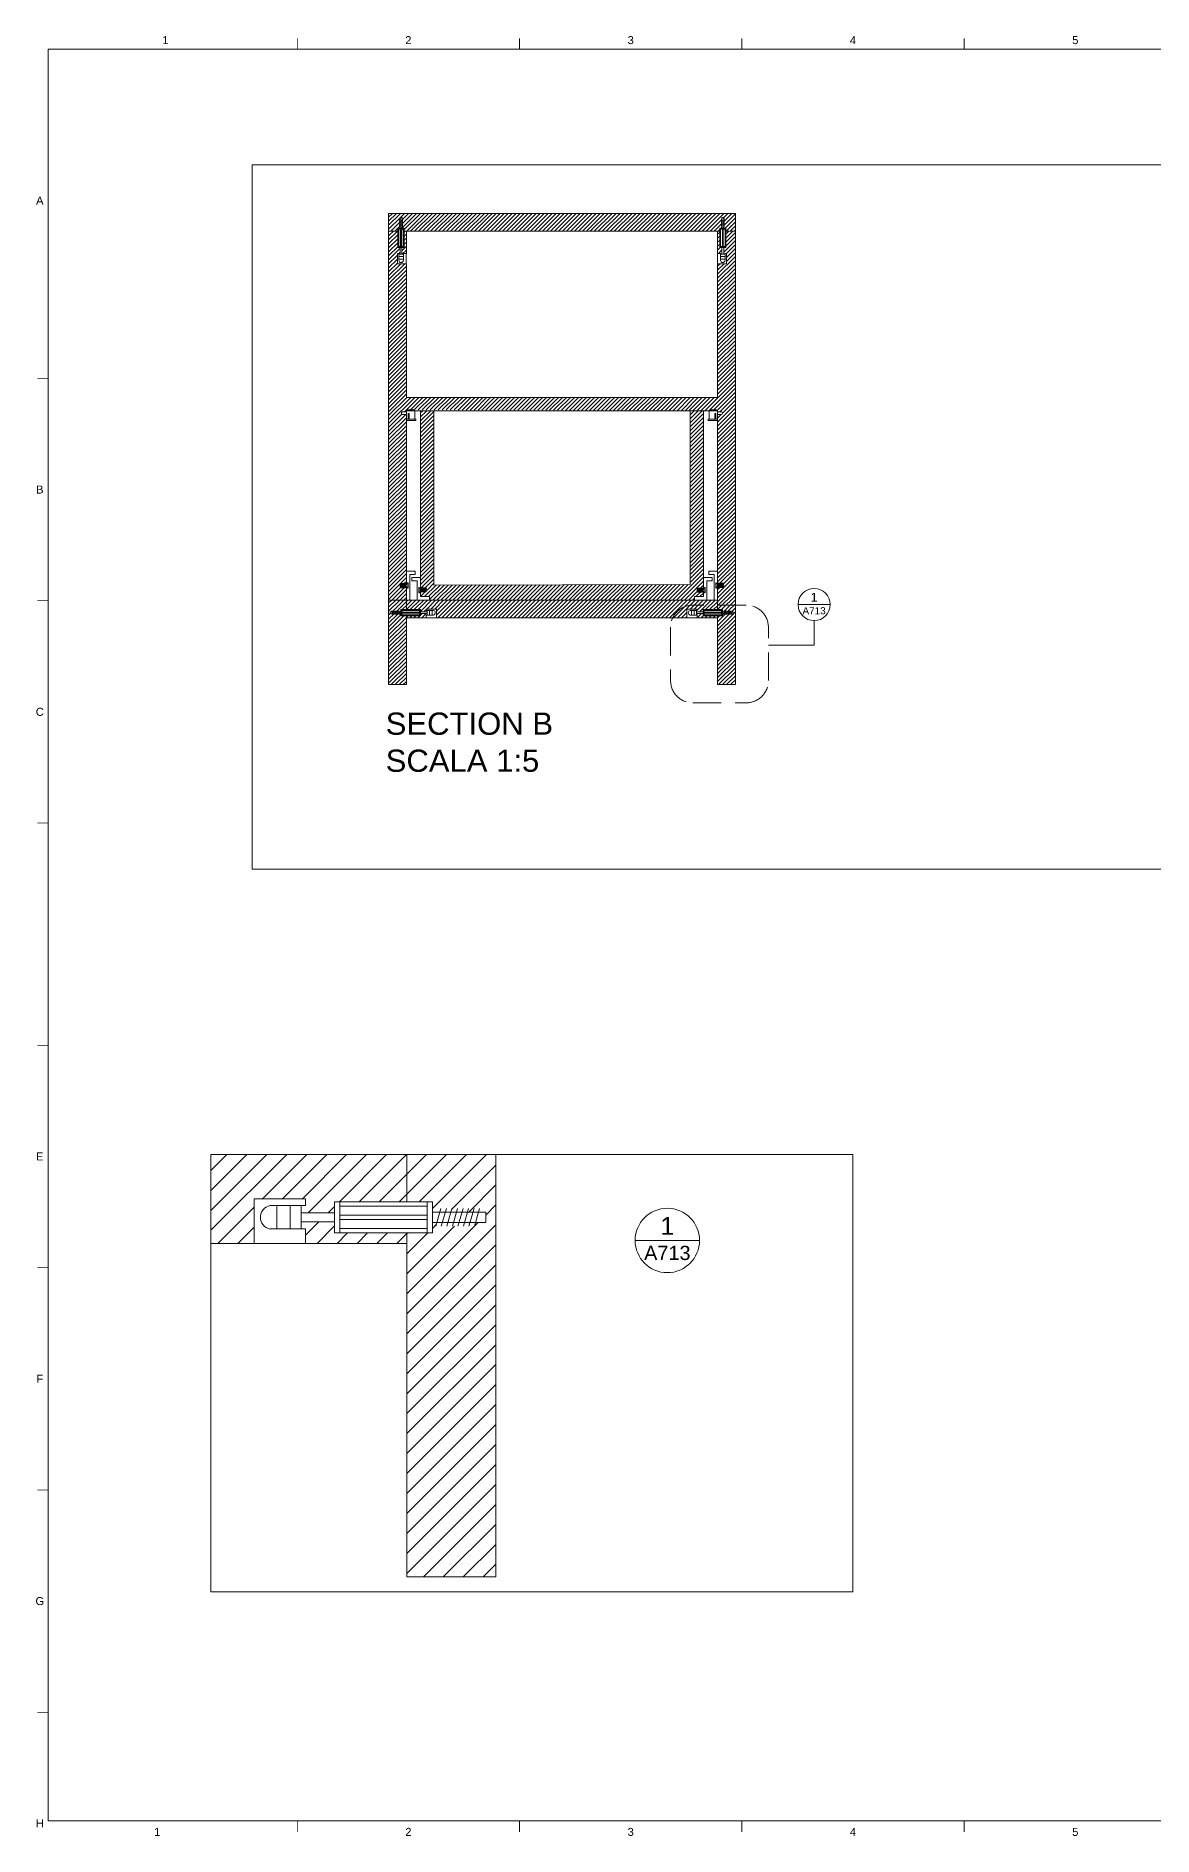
# Paper-space layout 'A713' of a CAD drawing. Header units: centimetres, sheet in millimetres. Extents: x 14 to 579, y 3 to 407.
# Drawn here: x 13.5 to 264.7, y 2.6 to 407.4 of the extents above; entities that cross this region are included whole.
import ezdxf
from ezdxf.enums import TextEntityAlignment as Align
from ezdxf.xclip import XClip

# ---------------------------------------------------------------- set-up
doc = ezdxf.new("R2010")
doc.units = ezdxf.units.CM
doc.header["$XCLIPFRAME"] = 2
doc.linetypes.add('DASHED', pattern=[19.05, 12.7, -6.35])
for name, color, linetype, lineweight in [('A-ANNO-SYMB', 3, 'Continuous', 18), ('A-ELEV-MBE', 8, 'Continuous', 9), ('A-SECT-MCUT1', 7, 'Continuous', 13), ('G-ANNO-TEXT', 3, 'Continuous', 18), ('G-ANNO-TTLB', 3, 'Continuous', 18)]:
    doc.layers.add(name, color=color, linetype=linetype, lineweight=lineweight)
doc.layers.add('G-ANNO-NPLT', color=2, linetype='Continuous', lineweight=18, plot=False)
doc.styles.add('ARIAL', font='arial.ttf')
doc.styles.get("Standard").update_dxf_attribs({"font": ''})
doc.styles.get('Standard').set_extended_font_data('@Microsoft YaHei')
pattern_1 = [(45, (-680.9334, 260.4394), (-0.4490128, 0.4490128), [])]
pattern_2 = [(45, (-498.7673, 259.123), (-0.4490128, 0.4490128), [])]
pattern_3 = [(45, (-1379.634, 465.17595), (-0.4490128, 0.4490128), [])]
pattern_4 = [(45, (3142.503, -1023.683), (-2.245064, 2.245064), [])]
pattern_5 = [(45, (4053.3336, -1030.2647), (-2.245064, 2.245064), [])]
pattern_6 = [(45, (-351, 0), (-2.245064, 2.245064), [])]

# ---------------------------------------------------------------- blocks, each defined once
blk = doc.blocks.new('12222222')
at = {"layer": 'A-SECT-MCUT1'}
for p, q in [((5573.06, 349.44), (5570.72, 349.44)), ((5569.89, 348.07), (5573.89, 346.91)), ((5569.89, 346.83), (5573.89, 345.67)), ((5569.89, 345.58), (5573.89, 344.42)), ((5569.89, 344.34), (5573.89, 343.18)), ((5569.89, 343.1), (5573.89, 341.94)), ((5569.89, 341.85), (5573.89, 340.69)), ((5569.89, 340.61), (5573.89, 339.45)), ((5575.39, 337.44), (5568.39, 337.44)), ((5568.39, 315.44), (5568.39, 337.44)), ((5575.39, 336.24), (5568.39, 336.24)), ((5569.39, 316.64), (5569.39, 336.24)), ((5569.89, 339.37), (5573.89, 338.2)), ((5571.39, 336.24), (5571.39, 316.64)), ((5572.39, 336.24), (5572.39, 316.64)), ((5574.39, 316.64), (5574.39, 336.24)), ((5575.39, 315.44), (5575.39, 337.44)), ((5575.39, 337.44), (5575.39, 336.24)), ((5575.39, 316.64), (5568.39, 316.64)), ((5575.39, 315.44), (5575.39, 316.64)), ((5575.39, 315.44), (5568.39, 315.44)), ((5570.89, 307.94), (5570.89, 315.44)), ((5572.89, 307.94), (5572.89, 315.44)), ((5567.76, 308.94), (5569.26, 308.94)), ((5567.76, 297.35), (5567.76, 308.94)), ((5569.26, 308.94), (5567.76, 308.94)), ((5569.26, 308.94), (5569.26, 300.94)), ((5569.26, 305.44), (5569.26, 307.94)), ((5574.51, 307.94), (5569.26, 307.94)), ((5574.51, 308.94), (5577.76, 308.94)), ((5574.51, 308.94), (5574.51, 300.94)), ((5574.51, 305.44), (5574.51, 307.94)), ((5577.76, 297.35), (5577.76, 308.94)), ((5574.51, 305.44), (5569.26, 305.44)), ((5569.26, 305.44), (5574.51, 305.44)), ((5574.51, 302.44), (5569.26, 302.44)), ((5577.76, 297.35), (5567.76, 297.35))]:
    blk.add_line(p, q, dxfattribs=at)
for points in [[(5570.72, 349.44), (5570.72, 337.44)], [(5573.06, 337.44), (5573.06, 349.44)]]:
    blk.add_lwpolyline(points, dxfattribs=at)
blk.add_arc((5571.89, 301.42), 2.67, 190.3048, 349.6952, dxfattribs=at)
blk = doc.blocks.new('DETAGLI')
at = {"layer": 'A-ANNO-SYMB', "linetype": 'Continuous'}
blk.add_line((486.66, 356.17), (504.76, 356.17), dxfattribs=at)
blk.add_circle((495.71, 356.17), 9.05, dxfattribs=at)
for tag, p in [('TAVOLA', (495.71, 362.76)), ('SEZIONE', (495.71, 354.67))]:
    blk.add_attdef(tag, text='', height=5, dxfattribs=at).set_placement(p, align=Align.TOP_CENTER)
blk = doc.blocks.new('666666666')
at = {"layer": 'A-ELEV-MBE'}
h = blk.add_hatch(dxfattribs=at)
h.set_pattern_fill('ANSI31', color=256)
h.set_pattern_definition(pattern_5)
h.paths.add_polyline_path([(7385.9, -492.67), (7388.24, -492.67), (7388.24, -504.67), (7390.57, -504.67), (7390.57, -508.15), (7401.2, -508.15), (7401.2, -488.15), (7011.2, -488.15), (7011.2, -508.15), (7021.82, -508.15), (7021.82, -504.67), (7024.15, -504.67), (7024.15, -492.67), (7026.49, -492.67), (7026.49, -504.67), (7028.82, -504.67), (7028.82, -508.15), (7031.2, -508.15), (7381.2, -508.15), (7383.57, -508.15), (7383.57, -504.67), (7385.9, -504.67)])
h = blk.add_hatch(dxfattribs=at)
h.set_pattern_fill('ANSI31', color=256)
h.set_pattern_definition(pattern_4)
h.paths.add_polyline_path([(7031.2, -544.77), (7021.2, -544.77), (7021.2, -533.17), (7022.7, -533.17), (7022.7, -534.17), (7024.32, -534.17), (7024.32, -526.67), (7021.82, -526.67), (7021.82, -508.15), (7011.2, -508.15), (7011.2, -923.15), (7031.2, -923.15), (7031.2, -908.66), (7030.2, -908.66), (7030.07, -909.55), (7028.07, -909.55), (7028.2, -908.66), (7027.2, -908.66), (7027.07, -909.55), (7025.07, -909.55), (7025.19, -908.74, -0.572876), (7025.91, -904.16), (7025.91, -904.13), (7027.91, -904.13), (7027.83, -904.66), (7028.83, -904.66), (7028.91, -904.13), (7031.2, -904.13), (7031.2, -890.35), (7031.2, -714.27), (7026.4, -714.27, -0.415662), (7026.4, -711.27), (7031.2, -711.27), (7031.2, -710.15), (7033.2, -709.15), (7038.8, -709.15), (7371.65, -710.12), (7373.6, -709.15), (7379.2, -709.15), (7381.2, -710.15), (7381.2, -711.27), (7386, -711.27, -0.415662), (7386, -714.27), (7381.2, -714.27), (7381.2, -719.65), (7381.2, -904.66), (7382.19, -904.66), (7382.33, -903.77), (7384.33, -903.77), (7384.19, -904.66), (7385.19, -904.66), (7385.33, -903.77), (7387.33, -903.77), (7387.2, -904.58, -0.572876), (7386.49, -909.16), (7386.48, -909.19), (7384.48, -909.19), (7384.56, -908.66), (7383.56, -908.66), (7383.48, -909.19), (7381.2, -909.19), (7381.2, -923.15), (7381.2, -933.77), (7386.93, -933.77), (7386.93, -936.1), (7388.61, -936.1), (7388.85, -935.27), (7391.34, -935.27), (7391.1, -936.1), (7392.34, -936.1), (7392.58, -935.27), (7395.07, -935.27), (7394.83, -936.1), (7396.07, -936.1), (7396.31, -935.27), (7397.55, -935.27), (7398.93, -936.1), (7398.93, -938.44), (7396.63, -938.44), (7396.39, -939.27), (7393.91, -939.27), (7393.91, -939.27), (7391.42, -939.27), (7391.66, -938.44), (7390.42, -938.44), (7390.17, -939.27), (7387.69, -939.27), (7387.93, -938.44), (7386.93, -938.44), (7386.93, -940.77), (7381.2, -940.77), (7381.2, -1004.15), (7381.2, -1018.15), (7401.2, -1018.15), (7401.2, -1004.15), (7401.2, -943.15), (7401.2, -508.15), (7390.57, -508.15), (7390.57, -526.67), (7388.07, -526.67), (7388.07, -534.17), (7389.7, -534.17), (7389.7, -533.17), (7391.2, -533.17), (7391.2, -544.77), (7381.2, -544.77), (7381.2, -695.15), (7031.2, -695.15)])
h = blk.add_hatch(dxfattribs=at)
h.set_pattern_fill('ANSI31', color=256)
h.set_pattern_definition(pattern_6)
h.paths.add_polyline_path([(7031.2, -508.15), (7028.82, -508.15), (7028.82, -526.67), (7026.32, -526.67), (7026.32, -534.17), (7027.95, -534.17), (7027.95, -533.17), (7031.2, -533.17)])
h = blk.add_hatch(dxfattribs=at)
h.set_pattern_fill('ANSI31', color=256)
h.set_pattern_definition(pattern_6)
h.paths.add_polyline_path([(7383.57, -508.15), (7381.2, -508.15), (7381.2, -533.17), (7384.45, -533.17), (7384.45, -534.17), (7386.07, -534.17), (7386.07, -526.67), (7383.57, -526.67)])
h = blk.add_hatch(dxfattribs=at)
h.set_pattern_fill('ANSI31', color=256)
h.set_pattern_definition(pattern_5)
h.paths.add_polyline_path([(7365.2, -710.15), (7350.2, -710.15), (7350.2, -743.55), (7350.2, -877.75), (7350.2, -905.61), (7062.2, -906.13), (7062.2, -710.15), (7047.2, -710.15), (7047.2, -743.55), (7047.2, -877.75), (7047.2, -897.55), (7047.2, -909.75), (7053.19, -909.75), (7053.2, -909.66, -0.459885), (7053.3, -913.75), (7047.2, -913.75), (7047.2, -919.15), (7057.2, -919.15), (7057.2, -923.15), (7355.2, -923.15), (7355.2, -919.15), (7365.2, -919.15), (7365.2, -913.75), (7359.2, -913.75), (7359.19, -913.83, -0.459885), (7359.1, -909.75), (7365.2, -909.75), (7365.2, -897.55)])
h = blk.add_hatch(dxfattribs=at)
h.set_pattern_fill('ANSI31', color=256)
h.set_pattern_definition(pattern_4)
h.paths.add_polyline_path([(7031.2, -940.77), (7025.1, -940.77), (7025.1, -938.44), (7013.1, -938.44), (7013.1, -936.1), (7025.1, -936.1), (7025.1, -933.77), (7031.2, -933.77), (7031.2, -923.15), (7011.2, -923.15), (7011.2, -943.15), (7011.2, -1004.15), (7011.2, -1018.15), (7031.2, -1018.15), (7031.2, -998.15)], flags=17)
h = blk.add_hatch(dxfattribs=at)
h.set_pattern_fill('ANSI31', color=256)
h.set_pattern_definition(pattern_4)
h.paths.add_polyline_path([(7346.83, -933.15), (7358.43, -933.15), (7358.43, -934.65), (7357.43, -934.65), (7357.43, -936.27), (7364.93, -936.27), (7364.93, -933.77), (7381.2, -933.77), (7381.2, -923.15), (7377.2, -923.15), (7369.2, -923.15), (7367.2, -923.15), (7365.2, -923.15), (7355.2, -923.15), (7057.2, -923.15), (7043.2, -923.15), (7035.2, -923.15), (7031.2, -923.15), (7031.2, -933.77), (7047.1, -933.77), (7047.1, -936.27), (7054.6, -936.27), (7054.6, -934.65), (7053.6, -934.65), (7053.6, -933.15), (7065.2, -933.15), (7065.2, -943.15), (7346.83, -943.15)], flags=17)
h = blk.add_hatch(dxfattribs=at)
h.set_pattern_fill('ANSI31', color=256)
h.set_pattern_definition(pattern_6)
h.paths.add_polyline_path([(7053.6, -939.9), (7054.6, -939.9), (7054.6, -938.27), (7047.1, -938.27), (7047.1, -940.77), (7031.2, -940.77), (7031.2, -943.15), (7053.6, -943.15)])
h = blk.add_hatch(dxfattribs=at)
h.set_pattern_fill('ANSI31', color=256)
h.set_pattern_definition(pattern_6)
h.paths.add_polyline_path([(7381.2, -940.77), (7364.93, -940.77), (7364.93, -938.27), (7357.43, -938.27), (7357.43, -939.9), (7358.43, -939.9), (7358.43, -943.15), (7381.2, -943.15)])
for p, q in [((7011.2, -488.15), (7401.2, -488.15)), ((7011.2, -943.15), (7011.2, -488.15)), ((7401.2, -488.15), (7401.2, -943.15)), ((7021.82, -508.15), (7011.2, -508.15)), ((7031.2, -508.15), (7028.82, -508.15)), ((7031.2, -508.15), (7381.2, -508.15)), ((7031.2, -533.17), (7031.2, -508.15)), ((7381.2, -508.15), (7383.57, -508.15)), ((7381.2, -533.17), (7381.2, -508.15)), ((7401.2, -508.15), (7390.57, -508.15)), ((7031.2, -544.77), (7031.2, -695.15)), ((7381.2, -544.77), (7381.2, -695.15)), ((7031.2, -695.15), (7381.2, -695.15)), ((7031.2, -710.15), (7381.2, -710.15)), ((7031.2, -715.15), (7031.2, -710.15)), ((7047.2, -743.55), (7047.2, -710.15)), ((7062.2, -906.13), (7062.2, -710.15)), ((7350.2, -743.55), (7350.2, -710.15)), ((7365.2, -897.55), (7365.2, -710.15)), ((7381.2, -904.66), (7381.2, -710.15)), ((7031.2, -715.15), (7031.2, -904.66)), ((7047.2, -877.75), (7047.2, -743.55)), ((7350.2, -877.75), (7350.2, -743.55)), ((7047.2, -897.55), (7047.2, -877.75)), ((7350.2, -905.61), (7350.2, -877.75)), ((7035.2, -894.35), (7041.2, -894.35)), ((7377.2, -894.35), (7371.2, -894.35)), ((7033.2, -903.66), (7033.2, -906.66)), ((7350.2, -905.61), (7062.2, -906.13)), ((7031.2, -908.66), (7031.2, -933.77)), ((7381.2, -933.77), (7381.2, -908.66)), ((7365.2, -919.15), (7365.2, -923.15)), ((7031.2, -923.15), (7011.2, -923.15)), ((7035.2, -923.15), (7043.2, -923.15)), ((7057.2, -923.15), (7355.2, -923.15)), ((7365.2, -923.15), (7369.2, -923.15)), ((7369.2, -923.15), (7367.2, -923.15)), ((7369.2, -923.15), (7377.2, -923.15)), ((7031.2, -928.15), (7031.2, -928.6)), ((7011.2, -1004.15), (7011.2, -943.15)), ((7031.2, -940.77), (7031.2, -998.15)), ((7031.2, -943.15), (7381.2, -943.15)), ((7381.2, -1004.15), (7381.2, -940.77)), ((7401.2, -943.15), (7401.2, -1004.15)), ((7031.2, -998.15), (7031.2, -1018.15)), ((7011.2, -1018.15), (7011.2, -1004.15)), ((7381.2, -1018.15), (7381.2, -1004.15)), ((7401.2, -1004.15), (7401.2, -1018.15)), ((7011.2, -1018.15), (7031.2, -1018.15)), ((7381.2, -1018.15), (7401.2, -1018.15))]:
    blk.add_line(p, q, dxfattribs=at)
at = {"layer": 'A-SECT-MCUT1'}
for p, q in [((7031.2, -711.27), (7026.4, -711.27)), ((7033.2, -709.15), (7031.2, -710.15)), ((7040.8, -710.15), (7031.2, -710.15)), ((7031.2, -710.15), (7031.2, -719.65)), ((7033.2, -709.15), (7038.8, -709.15)), ((7038.8, -709.15), (7040.8, -710.15)), ((7040.8, -710.15), (7040.8, -719.65)), ((7373.6, -709.15), (7371.6, -710.15)), ((7371.6, -710.15), (7381.2, -710.15)), ((7371.6, -710.15), (7371.6, -719.65)), ((7379.2, -709.15), (7373.6, -709.15)), ((7379.2, -709.15), (7381.2, -710.15)), ((7381.2, -710.15), (7381.2, -719.65)), ((7381.2, -711.27), (7386, -711.27)), ((7026.4, -714.27), (7031.2, -714.27)), ((7033.2, -713.15), (7033.2, -719.65)), ((7034.2, -713.15), (7033.2, -713.15)), ((7034.2, -719.65), (7034.2, -713.15)), ((7378.2, -719.65), (7378.2, -713.15)), ((7378.2, -713.15), (7379.2, -713.15)), ((7379.2, -713.15), (7379.2, -719.65)), ((7386, -714.27), (7381.2, -714.27)), ((7031.2, -719.65), (7034.2, -719.65)), ((7031.2, -719.65), (7031.2, -721.15)), ((7040.8, -719.65), (7031.2, -719.65)), ((7041.8, -719.65), (7040.8, -719.65)), ((7041.8, -719.65), (7041.8, -721.15)), ((7041.8, -719.65), (7041.8, -721.15)), ((7370.6, -721.15), (7370.6, -719.65)), ((7370.6, -719.65), (7371.6, -719.65)), ((7371.6, -719.65), (7381.2, -719.65)), ((7381.2, -719.65), (7378.2, -719.65)), ((7381.2, -719.65), (7381.2, -721.15)), ((7031.2, -721.15), (7036, -721.15)), ((7036, -721.15), (7041.8, -721.15)), ((7376.4, -721.15), (7370.6, -721.15)), ((7381.2, -721.15), (7376.4, -721.15)), ((7031.2, -890.35), (7041.2, -890.35)), ((7031.2, -890.35), (7031.2, -904.66)), ((7041.2, -890.35), (7041.2, -894.35)), ((7381.2, -890.35), (7371.2, -890.35)), ((7371.2, -890.35), (7371.2, -894.35)), ((7381.2, -890.35), (7381.2, -904.66)), ((7031.2, -894.35), (7031.2, -898.35)), ((7035.2, -894.35), (7035.2, -923.15)), ((7377.2, -894.35), (7377.2, -923.15)), ((7037.2, -901.55), (7037.2, -897.55)), ((7037.2, -897.55), (7047.2, -897.55)), ((7047.2, -897.55), (7047.2, -909.75)), ((7365.2, -897.55), (7365.2, -909.75)), ((7375.2, -897.55), (7365.2, -897.55)), ((7375.2, -901.55), (7375.2, -897.55)), ((7043.2, -901.55), (7037.2, -901.55)), ((7043.2, -923.15), (7043.2, -901.55)), ((7369.2, -923.15), (7369.2, -901.55)), ((7369.2, -901.55), (7375.2, -901.55)), ((7025.91, -904.13), (7025.07, -909.55)), ((7031.4, -904.66), (7025.1, -904.66)), ((7026.91, -904.13), (7026.07, -909.55)), ((7027.91, -904.13), (7027.07, -909.55)), ((7028.91, -904.13), (7028.07, -909.55)), ((7029.91, -904.13), (7029.07, -909.55)), ((7030.91, -904.13), (7030.07, -909.55)), ((7033.2, -903.66), (7032.7, -903.66)), ((7032.7, -903.66), (7032.7, -909.66)), ((7033.2, -909.66), (7033.2, -903.66)), ((7379.2, -903.66), (7379.7, -903.66)), ((7379.2, -903.66), (7379.2, -909.66)), ((7379.7, -909.66), (7379.7, -903.66)), ((7381, -904.66), (7387.3, -904.66)), ((7381.48, -909.19), (7382.33, -903.77)), ((7382.48, -909.19), (7383.33, -903.77)), ((7383.48, -909.19), (7384.33, -903.77)), ((7384.48, -909.19), (7385.33, -903.77)), ((7385.48, -909.19), (7386.33, -903.77)), ((7386.48, -909.19), (7387.33, -903.77)), ((7031.4, -908.66), (7025.1, -908.66)), ((7031.2, -908.66), (7031.2, -923.15)), ((7033.2, -909.66), (7032.7, -909.66)), ((7045.2, -908.75), (7045.7, -908.75)), ((7045.2, -908.75), (7045.2, -914.75)), ((7045.7, -914.75), (7045.7, -908.75)), ((7047, -909.75), (7053.3, -909.75)), ((7047.48, -914.28), (7048.33, -908.86)), ((7048.48, -914.28), (7049.33, -908.86)), ((7049.48, -914.28), (7050.33, -908.86)), ((7050.48, -914.28), (7051.33, -908.86)), ((7051.48, -914.28), (7052.33, -908.86)), ((7052.48, -914.28), (7053.33, -908.86)), ((7359.91, -909.21), (7359.07, -914.63)), ((7365.4, -909.75), (7359.1, -909.75)), ((7360.91, -909.21), (7360.07, -914.63)), ((7361.91, -909.21), (7361.07, -914.63)), ((7362.91, -909.21), (7362.07, -914.63)), ((7363.91, -909.21), (7363.07, -914.63)), ((7364.91, -909.21), (7364.07, -914.63)), ((7367.2, -908.75), (7366.7, -908.75)), ((7366.7, -908.75), (7366.7, -914.75)), ((7367.2, -914.75), (7367.2, -908.75)), ((7379.2, -909.66), (7379.7, -909.66)), ((7381, -908.66), (7387.3, -908.66)), ((7381.2, -908.66), (7381.2, -923.15)), ((7045.2, -914.75), (7045.7, -914.75)), ((7047, -913.75), (7053.3, -913.75)), ((7047.2, -913.75), (7047.2, -919.15)), ((7365.4, -913.75), (7359.1, -913.75)), ((7365.2, -913.75), (7365.2, -919.15)), ((7367.2, -914.75), (7366.7, -914.75)), ((7057.2, -919.15), (7047.2, -919.15)), ((7057.2, -919.15), (7057.2, -923.15)), ((7355.2, -919.15), (7365.2, -919.15)), ((7355.2, -919.15), (7355.2, -923.15)), ((7031.2, -923.15), (7035.2, -923.15)), ((7057.2, -923.15), (7043.2, -923.15)), ((7355.2, -923.15), (7369.2, -923.15)), ((7377.2, -923.15), (7381.2, -923.15))]:
    blk.add_line(p, q, dxfattribs=at)
for centre, radius, start, end in [((7027.89, -712.77), 2.12, 134.8584, 225.1416), ((7384.5, -712.77), 2.12, 314.8584, 45.1416), ((7026.89, -906.66), 2.69, 131.9308, 228.0692), ((7041.48, -906.66), 10.28, 168.7836, 191.2164), ((7027.78, -898.62), 7.04, 300.8813, 314.2559), ((7387.41, -894.97), 11.62, 228.3844, 236.4784), ((7370.91, -906.66), 10.28, 348.7836, 11.2164), ((7385.5, -906.66), 2.69, 311.9308, 48.0692), ((7024.98, -918.35), 11.62, 48.3844, 56.4784), ((7053.41, -900.06), 11.62, 228.3844, 236.4784), ((7036.91, -911.75), 10.28, 348.7836, 11.2164), ((7051.5, -911.75), 2.69, 311.9308, 48.0692), ((7360.89, -911.75), 2.69, 131.9308, 228.0692), ((7375.48, -911.75), 10.28, 168.7836, 191.2164), ((7361.78, -903.7), 7.04, 300.8813, 314.2559), ((7384.61, -914.71), 7.04, 120.8813, 134.2559), ((7050.61, -919.79), 7.04, 120.8813, 134.2559), ((7358.98, -923.43), 11.62, 48.3844, 56.4784)]:
    blk.add_arc(centre, radius, start, end, dxfattribs=at)
blk.add_blockref('12222222', (1453.44, -842.11), dxfattribs=at)
at = {"layer": 'A-SECT-MCUT1', "xscale": -1}
blk.add_blockref('12222222', (12958.96, -842.11), dxfattribs=at)
at = {"layer": 'A-SECT-MCUT1', "xscale": -1, "rotation": 90}
blk.add_blockref('12222222', (7362.54, 4634.62), dxfattribs=at)
at = {"layer": 'A-SECT-MCUT1', "rotation": 270}
blk.add_blockref('12222222', (7049.48, 4634.62), dxfattribs=at)

psp = doc.layouts.new('A713')

# ---------------------------------------------------------------- hatches: boundary and pattern name
at = {"layer": 'A-ELEV-MBE'}
h = psp.add_hatch(dxfattribs=at)
h.set_pattern_fill('ANSI31', color=256, scale=0.2)
h.set_pattern_definition(pattern_2)
h.paths.add_polyline_path([(167.75, 366.64), (168.21, 366.64), (168.21, 364.24), (168.68, 364.24), (168.68, 363.55), (170.81, 363.55), (170.81, 367.55), (92.81, 367.55), (92.81, 363.55), (94.93, 363.55), (94.93, 364.24), (95.4, 364.24), (95.4, 366.64), (95.86, 366.64), (95.86, 364.24), (96.33, 364.24), (96.33, 363.55), (96.81, 363.55), (166.81, 363.55), (167.28, 363.55), (167.28, 364.24), (167.75, 364.24)])
h = psp.add_hatch(dxfattribs=at)
h.set_pattern_fill('ANSI31', color=256, scale=0.2)
h.set_pattern_definition(pattern_1)
h.paths.add_polyline_path([(96.81, 356.22), (94.81, 356.22), (94.81, 358.54), (95.11, 358.54), (95.11, 358.34), (95.43, 358.34), (95.43, 359.84), (94.93, 359.84), (94.93, 363.55), (92.81, 363.55), (92.81, 280.55), (96.81, 280.55), (96.81, 283.44), (96.61, 283.44), (96.58, 283.27), (96.18, 283.27), (96.21, 283.44), (96.01, 283.44), (95.98, 283.27), (95.58, 283.27), (95.6, 283.43, -0.572876), (95.75, 284.34), (95.75, 284.35), (96.15, 284.35), (96.13, 284.24), (96.33, 284.24), (96.35, 284.35), (96.81, 284.35), (96.81, 287.11), (96.81, 322.32), (95.85, 322.32, -0.415662), (95.85, 322.92), (96.81, 322.92), (96.81, 323.15), (97.21, 323.35), (98.33, 323.35), (164.9, 323.15), (165.29, 323.35), (166.41, 323.35), (166.81, 323.15), (166.81, 322.92), (167.77, 322.92, -0.415662), (167.77, 322.32), (166.81, 322.32), (166.81, 321.25), (166.81, 284.24), (167, 284.24), (167.03, 284.42), (167.43, 284.42), (167.4, 284.24), (167.6, 284.24), (167.63, 284.42), (168.03, 284.42), (168.01, 284.26, -0.572876), (167.86, 283.34), (167.86, 283.34), (167.46, 283.34), (167.48, 283.44), (167.28, 283.44), (167.26, 283.34), (166.81, 283.34), (166.81, 280.55), (166.81, 278.42), (167.95, 278.42), (167.95, 277.96), (168.29, 277.96), (168.34, 278.12), (168.83, 278.12), (168.79, 277.96), (169.03, 277.96), (169.08, 278.12), (169.58, 278.12), (169.53, 277.96), (169.78, 277.96), (169.83, 278.12), (170.08, 278.12), (170.35, 277.96), (170.35, 277.49), (169.89, 277.49), (169.84, 277.32), (169.35, 277.32), (169.35, 277.32), (168.85, 277.32), (168.9, 277.49), (168.65, 277.49), (168.6, 277.32), (168.1, 277.32), (168.15, 277.49), (167.95, 277.49), (167.95, 277.02), (166.81, 277.02), (166.81, 264.35), (166.81, 261.55), (170.81, 261.55), (170.81, 264.35), (170.81, 276.55), (170.81, 363.55), (168.68, 363.55), (168.68, 359.84), (168.18, 359.84), (168.18, 358.34), (168.51, 358.34), (168.51, 358.54), (168.81, 358.54), (168.81, 356.22), (166.81, 356.22), (166.81, 326.15), (96.81, 326.15)])
h = psp.add_hatch(dxfattribs=at)
h.set_pattern_fill('ANSI31', color=256, scale=0.2)
h.set_pattern_definition(pattern_3)
h.paths.add_polyline_path([(96.81, 363.55), (96.33, 363.55), (96.33, 359.84), (95.83, 359.84), (95.83, 358.34), (96.16, 358.34), (96.16, 358.54), (96.81, 358.54)])
h = psp.add_hatch(dxfattribs=at)
h.set_pattern_fill('ANSI31', color=256, scale=0.2)
h.set_pattern_definition(pattern_3)
h.paths.add_polyline_path([(167.28, 363.55), (166.81, 363.55), (166.81, 358.54), (167.46, 358.54), (167.46, 358.34), (167.78, 358.34), (167.78, 359.84), (167.28, 359.84)])
h = psp.add_hatch(dxfattribs=at)
h.set_pattern_fill('ANSI31', color=256, scale=0.2)
h.set_pattern_definition(pattern_2)
h.paths.add_polyline_path([(163.61, 323.15), (160.61, 323.15), (160.61, 316.47), (160.61, 289.63), (160.61, 284.05), (103.01, 283.95), (103.01, 323.15), (100.01, 323.15), (100.01, 316.47), (100.01, 289.63), (100.01, 285.67), (100.01, 283.23), (101.2, 283.23), (101.21, 283.24, -0.459885), (101.23, 282.43), (100.01, 282.43), (100.01, 281.35), (102.01, 281.35), (102.01, 280.55), (161.61, 280.55), (161.61, 281.35), (163.61, 281.35), (163.61, 282.43), (162.41, 282.43), (162.4, 282.41, -0.459885), (162.39, 283.23), (163.61, 283.23), (163.61, 285.67)])
h = psp.add_hatch(dxfattribs=at)
h.set_pattern_fill('ANSI31', color=256, scale=0.2)
h.set_pattern_definition(pattern_1)
h.paths.add_polyline_path([(96.81, 277.02), (95.59, 277.02), (95.59, 277.49), (93.19, 277.49), (93.19, 277.96), (95.59, 277.96), (95.59, 278.42), (96.81, 278.42), (96.81, 280.55), (92.81, 280.55), (92.81, 276.55), (92.81, 264.35), (92.81, 261.55), (96.81, 261.55), (96.81, 265.55)], flags=17)
h = psp.add_hatch(dxfattribs=at)
h.set_pattern_fill('ANSI31', color=256, scale=0.2)
h.set_pattern_definition(pattern_1)
h.paths.add_polyline_path([(159.93, 278.55), (162.25, 278.55), (162.25, 278.25), (162.05, 278.25), (162.05, 277.92), (163.55, 277.92), (163.55, 278.42), (166.81, 278.42), (166.81, 280.55), (166.01, 280.55), (164.41, 280.55), (164.01, 280.55), (163.61, 280.55), (161.61, 280.55), (102.01, 280.55), (99.21, 280.55), (97.61, 280.55), (96.81, 280.55), (96.81, 278.42), (99.99, 278.42), (99.99, 277.92), (101.49, 277.92), (101.49, 278.25), (101.29, 278.25), (101.29, 278.55), (103.61, 278.55), (103.61, 276.55), (159.93, 276.55)], flags=17)
h = psp.add_hatch(dxfattribs=at)
h.set_pattern_fill('ANSI31', color=256, scale=0.2)
h.set_pattern_definition(pattern_3)
h.paths.add_polyline_path([(101.29, 277.2), (101.49, 277.2), (101.49, 277.52), (99.99, 277.52), (99.99, 277.02), (96.81, 277.02), (96.81, 276.55), (101.29, 276.55)])
h = psp.add_hatch(dxfattribs=at)
h.set_pattern_fill('ANSI31', color=256, scale=0.2)
h.set_pattern_definition(pattern_3)
h.paths.add_polyline_path([(166.81, 277.02), (163.55, 277.02), (163.55, 277.52), (162.05, 277.52), (162.05, 277.2), (162.25, 277.2), (162.25, 276.55), (166.81, 276.55)])

# ---------------------------------------------------------------- linework, layer by layer
at = {"layer": 'A-ANNO-SYMB'}
for p, q in [((188.52, 275.95), (188.52, 270.45)), ((188.52, 270.45), (178.24, 270.45))]:
    psp.add_line(p, q, dxfattribs=at)
at = {"layer": 'A-ANNO-SYMB', "linetype": 'DASHED', "ltscale": 0.5}
psp.add_lwpolyline([(161.24, 257.45), (173.24, 257.45, 0.414214), (178.24, 262.45), (178.24, 274.45, 0.414214), (173.24, 279.45), (161.24, 279.45, 0.414214), (156.24, 274.45), (156.24, 262.45, 0.414214)], format="xyb", close=True, dxfattribs=at)
at = {"layer": 'A-ELEV-MBE'}
for p, q in [((92.81, 367.55), (170.81, 367.55)), ((92.81, 276.55), (92.81, 367.55)), ((170.81, 367.55), (170.81, 276.55)), ((94.93, 363.55), (92.81, 363.55)), ((96.81, 363.55), (96.33, 363.55)), ((96.81, 363.55), (166.81, 363.55)), ((96.81, 358.54), (96.81, 363.55)), ((166.81, 363.55), (167.28, 363.55)), ((166.81, 358.54), (166.81, 363.55)), ((170.81, 363.55), (168.68, 363.55)), ((96.81, 356.22), (96.81, 326.15)), ((166.81, 356.22), (166.81, 326.15)), ((96.81, 326.15), (166.81, 326.15)), ((96.81, 323.15), (166.81, 323.15)), ((96.81, 322.15), (96.81, 323.15)), ((96.81, 322.15), (96.81, 284.24)), ((100.01, 316.47), (100.01, 323.15)), ((103.01, 283.95), (103.01, 323.15)), ((160.61, 316.47), (160.61, 323.15)), ((163.61, 285.67), (163.61, 323.15)), ((166.81, 284.24), (166.81, 323.15)), ((100.01, 285.67), (100.01, 316.47)), ((160.61, 289.63), (160.61, 316.47)), ((160.61, 284.05), (160.61, 289.63)), ((96.81, 283.44), (96.81, 278.42)), ((160.61, 284.05), (103.01, 283.95)), ((166.81, 278.42), (166.81, 283.44)), ((96.81, 280.55), (92.81, 280.55)), ((96.81, 279.55), (96.81, 279.46)), ((97.61, 280.55), (99.21, 280.55)), ((102.01, 280.55), (161.61, 280.55)), ((163.61, 280.55), (164.41, 280.55)), ((164.41, 280.55), (164.01, 280.55)), ((164.41, 280.55), (166.01, 280.55)), ((92.81, 264.35), (92.81, 276.55)), ((96.81, 277.02), (96.81, 265.55)), ((96.81, 276.55), (166.81, 276.55)), ((166.81, 264.35), (166.81, 277.02)), ((170.81, 276.55), (170.81, 264.35)), ((92.81, 261.55), (92.81, 264.35)), ((96.81, 265.55), (96.81, 261.55)), ((166.81, 261.55), (166.81, 264.35)), ((170.81, 264.35), (170.81, 261.55)), ((92.81, 261.55), (96.81, 261.55)), ((166.81, 261.55), (170.81, 261.55))]:
    psp.add_line(p, q, dxfattribs=at)
at = {"layer": 'A-SECT-MCUT1'}
for p, q in [((96.81, 322.92), (95.85, 322.92)), ((95.85, 322.32), (96.81, 322.32)), ((97.21, 323.35), (96.81, 323.15)), ((98.73, 323.15), (96.81, 323.15)), ((96.81, 323.15), (96.81, 321.25)), ((96.81, 321.25), (97.41, 321.25)), ((96.81, 321.25), (96.81, 320.95)), ((98.73, 321.25), (96.81, 321.25)), ((96.81, 320.95), (97.77, 320.95)), ((97.21, 323.35), (98.33, 323.35)), ((97.21, 322.55), (97.21, 321.25)), ((97.41, 322.55), (97.21, 322.55)), ((97.41, 321.25), (97.41, 322.55)), ((97.77, 320.95), (98.93, 320.95)), ((98.33, 323.35), (98.73, 323.15)), ((98.73, 323.15), (98.73, 321.25)), ((98.93, 321.25), (98.73, 321.25)), ((98.93, 321.25), (98.93, 320.95)), ((98.93, 321.25), (98.93, 320.95)), ((164.69, 320.95), (164.69, 321.25)), ((164.69, 321.25), (164.89, 321.25)), ((165.85, 320.95), (164.69, 320.95)), ((165.29, 323.35), (164.89, 323.15)), ((164.89, 323.15), (166.81, 323.15)), ((164.89, 323.15), (164.89, 321.25)), ((164.89, 321.25), (166.81, 321.25)), ((166.41, 323.35), (165.29, 323.35)), ((166.81, 320.95), (165.85, 320.95)), ((166.21, 321.25), (166.21, 322.55)), ((166.21, 322.55), (166.41, 322.55)), ((166.81, 321.25), (166.21, 321.25)), ((166.41, 323.35), (166.81, 323.15)), ((166.41, 322.55), (166.41, 321.25)), ((166.81, 323.15), (166.81, 321.25)), ((166.81, 322.92), (167.77, 322.92)), ((167.77, 322.32), (166.81, 322.32)), ((166.81, 321.25), (166.81, 320.95)), ((95.75, 284.35), (95.58, 283.27)), ((96.85, 284.24), (95.59, 284.24)), ((96.85, 283.44), (95.59, 283.44)), ((95.95, 284.35), (95.78, 283.27)), ((96.15, 284.35), (95.98, 283.27)), ((96.35, 284.35), (96.18, 283.27)), ((96.55, 284.35), (96.38, 283.27)), ((96.75, 284.35), (96.58, 283.27)), ((96.81, 287.11), (98.81, 287.11)), ((96.81, 287.11), (96.81, 284.24)), ((96.81, 286.31), (96.81, 285.51)), ((96.81, 283.44), (96.81, 280.55)), ((97.21, 284.44), (97.11, 284.44)), ((97.11, 284.44), (97.11, 283.24)), ((97.21, 284.44), (97.21, 283.24)), ((97.61, 286.31), (97.61, 280.55)), ((98.81, 286.31), (97.61, 286.31)), ((98.01, 284.87), (98.01, 285.67)), ((100.01, 285.67), (98.01, 285.67)), ((99.21, 284.87), (98.01, 284.87)), ((98.81, 287.11), (98.81, 286.31)), ((99.21, 280.55), (99.21, 284.87)), ((99.61, 283.43), (99.71, 283.43)), ((99.61, 283.43), (99.61, 282.23)), ((99.71, 282.23), (99.71, 283.43)), ((100.01, 285.67), (100.01, 283.23)), ((100.06, 282.32), (100.23, 283.4)), ((100.26, 282.32), (100.43, 283.4)), ((100.46, 282.32), (100.63, 283.4)), ((100.66, 282.32), (100.83, 283.4)), ((100.86, 282.32), (101.03, 283.4)), ((101.06, 282.32), (101.23, 283.4)), ((163.61, 285.67), (163.61, 283.23)), ((165.61, 285.67), (163.61, 285.67)), ((164.01, 283.43), (163.91, 283.43)), ((163.91, 283.43), (163.91, 282.23)), ((164.01, 282.23), (164.01, 283.43)), ((164.41, 280.55), (164.41, 284.87)), ((164.41, 284.87), (165.61, 284.87)), ((166.81, 287.11), (164.81, 287.11)), ((164.81, 287.11), (164.81, 286.31)), ((164.81, 286.31), (166.01, 286.31)), ((165.61, 284.87), (165.61, 285.67)), ((166.01, 286.31), (166.01, 280.55)), ((166.41, 284.44), (166.51, 284.44)), ((166.41, 284.44), (166.41, 283.24)), ((166.51, 283.24), (166.51, 284.44)), ((166.77, 284.24), (168.03, 284.24)), ((166.77, 283.44), (168.03, 283.44)), ((166.81, 287.11), (166.81, 284.24)), ((166.81, 283.44), (166.81, 280.55)), ((166.86, 283.34), (167.03, 284.42)), ((167.06, 283.34), (167.23, 284.42)), ((167.26, 283.34), (167.43, 284.42)), ((167.46, 283.34), (167.63, 284.42)), ((167.66, 283.34), (167.83, 284.42)), ((167.86, 283.34), (168.03, 284.42)), ((96.81, 280.55), (97.61, 280.55)), ((97.21, 283.24), (97.11, 283.24)), ((102.01, 280.55), (99.21, 280.55)), ((99.61, 282.23), (99.71, 282.23)), ((99.97, 283.23), (101.23, 283.23)), ((99.97, 282.43), (101.23, 282.43)), ((100.01, 282.43), (100.01, 281.35)), ((102.01, 281.35), (100.01, 281.35)), ((102.01, 281.35), (102.01, 280.55)), ((161.61, 281.35), (163.61, 281.35)), ((161.61, 281.35), (161.61, 280.55)), ((161.61, 280.55), (164.41, 280.55)), ((162.55, 283.33), (162.38, 282.25)), ((163.65, 283.23), (162.39, 283.23)), ((163.65, 282.43), (162.39, 282.43)), ((162.75, 283.33), (162.58, 282.25)), ((162.95, 283.33), (162.78, 282.25)), ((163.15, 283.33), (162.98, 282.25)), ((163.35, 283.33), (163.18, 282.25)), ((163.55, 283.33), (163.38, 282.25)), ((163.61, 282.43), (163.61, 281.35)), ((164.01, 282.23), (163.91, 282.23)), ((166.01, 280.55), (166.81, 280.55)), ((166.41, 283.24), (166.51, 283.24))]:
    psp.add_line(p, q, dxfattribs=at)
for centre, radius, start, end in [((96.14, 322.62), 0.423, 134.8584, 225.1416), ((167.47, 322.62), 0.423, 314.8584, 45.1416), ((95.94, 283.84), 0.538, 131.9308, 228.0692), ((98.86, 283.84), 2.06, 168.7836, 191.2164), ((96.12, 285.45), 1.41, 300.8813, 314.2559), ((95.56, 281.51), 2.32, 48.3844, 56.4784), ((101.25, 285.16), 2.32, 228.3844, 236.4784), ((162.92, 284.44), 1.41, 300.8813, 314.2559), ((168.05, 286.18), 2.32, 228.3844, 236.4784), ((167.49, 282.23), 1.41, 120.8813, 134.2559), ((164.75, 283.84), 2.06, 348.7836, 11.2164), ((167.67, 283.84), 0.538, 311.9308, 48.0692), ((100.69, 281.22), 1.41, 120.8813, 134.2559), ((97.95, 282.83), 2.06, 348.7836, 11.2164), ((100.87, 282.83), 0.538, 311.9308, 48.0692), ((162.74, 282.83), 0.538, 131.9308, 228.0692), ((165.66, 282.83), 2.06, 168.7836, 191.2164), ((162.36, 280.49), 2.32, 48.3844, 56.4784)]:
    psp.add_arc(centre, radius, start, end, dxfattribs=at)
at = {"layer": 'G-ANNO-NPLT'}
psp.add_lwpolyline([(62.1, 378.49), (481.94, 378.49), (481.94, 220.02), (62.1, 220.02)], close=True, dxfattribs=at)
at = {"layer": 'G-ANNO-TTLB'}
for p, q in [((16.27, 404.44), (16.27, 6.02)), ((573.68, 404.44), (16.27, 404.44)), ((16.27, 6.02), (573.68, 6.02))]:
    psp.add_line(p, q, dxfattribs=at)
at = {"layer": 'G-ANNO-TTLB', "const_width": 0.18, "flags": 128}
for points in [[(72.27, 406.94), (72.27, 404.44)], [(122.27, 406.94), (122.27, 404.44)], [(172.27, 406.94), (172.27, 404.44)], [(222.27, 406.94), (222.27, 404.44)], [(16.27, 330.44), (13.77, 330.44)], [(16.27, 280.44), (13.77, 280.44)], [(16.27, 230.44), (13.77, 230.44)], [(16.27, 180.44), (13.77, 180.44)], [(16.27, 130.44), (13.77, 130.44)], [(16.27, 80.44), (13.77, 80.44)], [(16.27, 30.44), (13.77, 30.44)], [(72.27, 6.02), (72.27, 3.52)], [(122.27, 6.02), (122.27, 3.52)], [(172.27, 6.02), (172.27, 3.52)], [(222.27, 6.02), (222.27, 3.52)]]:
    psp.add_lwpolyline(points, dxfattribs=at)

# ---------------------------------------------------------------- block references
at = {"layer": 'A-ANNO-SYMB'}
ref = psp.add_blockref('DETAGLI', (-9.76, 137.1), dxfattribs=dict(at, xscale=0.4, yscale=0.4, zscale=0.4))
ref.add_attrib('SEZIONE', 'A713', dxfattribs={"linetype": 'Continuous', "height": 1.6, "style": 'ARIAL'}).set_placement((188.52, 278.97), align=Align.TOP_CENTER)
ref.add_attrib('TAVOLA', '1', dxfattribs={"linetype": 'Continuous', "height": 2, "style": 'ARIAL'}).set_placement((188.52, 282.2), align=Align.TOP_CENTER)
ref = psp.add_blockref('666666666', (-7284.26, 1079.02), dxfattribs=at)
XClip(ref).set_block_clipping_path([(7337.1213591713, -1021.4672797684), (7481.4642899085, -923.1456591374)])
ref = psp.add_blockref('DETAGLI', (-241.06, -148.39), dxfattribs=dict(at, xscale=0.8, yscale=0.8, zscale=0.8))
ref.add_attrib('SEZIONE', 'A713', dxfattribs={"linetype": 'Continuous', "height": 3.2, "style": 'ARIAL'}).set_placement((155.51, 135.35), align=Align.TOP_CENTER)
ref.add_attrib('TAVOLA', '1', dxfattribs={"linetype": 'Continuous', "height": 4, "style": 'ARIAL'}).set_placement((155.51, 141.82), align=Align.TOP_CENTER)
at = {"layer": 'A-SECT-MCUT1', "yscale": 0.2, "zscale": 0.2}
for p, xscale in [((-1018.75, 296.75), 0.2), ((1282.36, 296.75), -0.2)]:
    psp.add_blockref('12222222', p, dxfattribs=dict(at, xscale=xscale))
for p, xscale, rotation in [((163.07, 1392.1), -0.2, 90), ((100.46, 1392.1), 0.2, 270)]:
    psp.add_blockref('12222222', p, dxfattribs=dict(at, xscale=xscale, rotation=rotation))

# ---------------------------------------------------------------- texts
at = {"layer": 'G-ANNO-TEXT', "style": 'ARIAL'}
for s, p in [('1', (42.62, 406.51)), ('2', (97.27, 406.51)), ('3', (147.27, 406.51)), ('4', (197.27, 406.51)), ('5', (247.27, 406.51)), ('A', (14.36, 370.42)), ('B', (14.36, 305.44)), ('C', (14.36, 255.44)), ('E', (14.36, 155.44)), ('F', (14.36, 105.44)), ('G', (14.36, 55.44)), ('H', (14.36, 5.44)), ('1', (40.76, 3.53)), ('2', (97.27, 3.53)), ('3', (147.27, 3.53)), ('4', (197.27, 3.53)), ('5', (247.27, 3.53))]:
    psp.add_text(s, height=1.8, dxfattribs=at).set_placement(p, align=Align.MIDDLE_CENTER)
at = {"layer": 'G-ANNO-TEXT', "insert": (92.16, 255.28), "char_height": 5, "attachment_point": 1}
psp.add_mtext_dynamic_manual_height_columns('{\\fArial|b0|i0|c134|p34;SECTION B \\PSCALA 1:5}', width=76.0455, gutter_width=1, heights=[0], dxfattribs=at)

doc.saveas('drawing.dxf')
